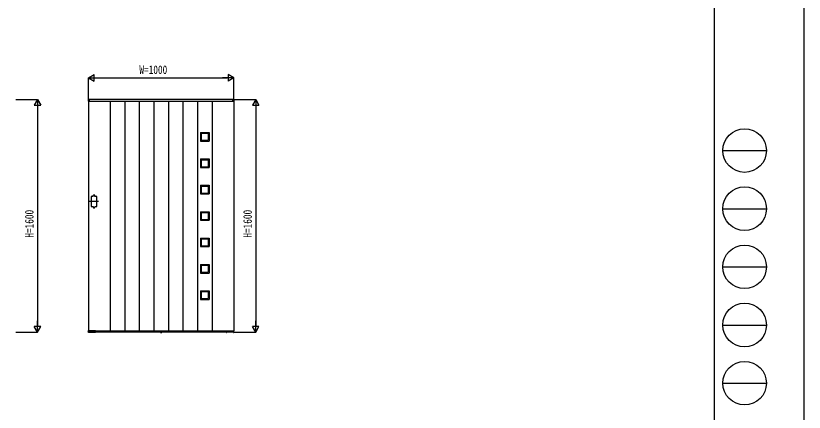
# Model space of a CAD drawing. Units: millimetres, scale not verified. Extents: x -8410 to 8410, y -5940 to 5940.
# Drawn here: x 2991 to 8410, y -3100 to -373 of the extents above; entities that cross this region are included whole.
import ezdxf
from ezdxf.enums import TextEntityAlignment as Align

# ---------------------------------------------------------------- set-up
doc = ezdxf.new("R2010")
doc.units = ezdxf.units.MM
doc.header["$LTSCALE"] = 30
for name, color, linetype in [('0-2_YKK_A1', 4, 'Continuous'), ('0-3_YKK_D', 6, 'Continuous'), ('0-4_YKK_ZWAK', 7, 'Continuous')]:
    doc.layers.add(name, color=color, linetype=linetype)
doc.styles.add('ＭＳ ゴシック', font='')
doc.styles.get('ＭＳ ゴシック').set_extended_font_data('MS Gothic')

msp = doc.modelspace()

# ---------------------------------------------------------------- linework, layer by layer
at = {"layer": '0-2_YKK_A1'}
for p, q in [((3489.54, -951.37), (3489.54, -959.5)), ((3490.04, -960), (3490.04, -2540)), ((3490.04, -960), (4490.04, -960)), ((3490.04, -960), (3496.74, -960)), ((3490.95, -949.87), (3496.51, -949.53)), ((3496.74, -960), (3496.74, -960)), ((4483.04, -950), (3497.04, -950)), ((3497.04, -960), (3497.04, -950)), ((3497.04, -959.7), (3497.04, -950.03)), ((3640.04, -960), (3640.04, -2540)), ((3740.04, -960), (3740.04, -2540)), ((3840.04, -960), (3840.04, -2540)), ((3940.04, -960), (3940.04, -2540)), ((4040.04, -960), (4040.04, -2540)), ((4140.04, -960), (4140.04, -2540)), ((4240.04, -960), (4240.04, -2540)), ((4340.04, -960), (4340.04, -2540)), ((4483.04, -960), (4483.04, -950)), ((4483.04, -959.7), (4483.04, -950.03)), ((4490.04, -960), (4483.34, -960)), ((4483.34, -960), (4483.34, -960)), ((4489.13, -949.87), (4483.57, -949.53)), ((4490.04, -960), (4490.04, -2540)), ((4490.54, -951.37), (4490.54, -959.5)), ((4260.54, -1176), (4260.54, -1235)), ((4260.54, -1176), (4319.54, -1176)), ((4266.04, -1181.5), (4266.04, -1229.5)), ((4266.04, -1181.5), (4314.04, -1181.5)), ((4314.04, -1181.5), (4314.04, -1229.5)), ((4319.54, -1176), (4319.54, -1235)), ((4260.54, -1235), (4319.54, -1235)), ((4266.04, -1229.5), (4314.04, -1229.5)), ((4260.54, -1357.5), (4260.54, -1416.5)), ((4260.54, -1357.5), (4319.54, -1357.5)), ((4266.04, -1363), (4266.04, -1411)), ((4266.04, -1363), (4314.04, -1363)), ((4314.04, -1363), (4314.04, -1411)), ((4319.54, -1357.5), (4319.54, -1416.5)), ((4260.54, -1416.5), (4319.54, -1416.5)), ((4266.04, -1411), (4314.04, -1411)), ((4260.54, -1539), (4260.54, -1598)), ((4260.54, -1539), (4319.54, -1539)), ((4266.04, -1544.5), (4266.04, -1592.5)), ((4266.04, -1544.5), (4314.04, -1544.5)), ((4314.04, -1544.5), (4314.04, -1592.5)), ((4319.54, -1539), (4319.54, -1598)), ((3524.04, -1615), (3524.04, -1610)), ((3534.04, -1615), (3534.04, -1610)), ((4260.54, -1598), (4319.54, -1598)), ((4266.04, -1592.5), (4314.04, -1592.5)), ((3560.54, -1650), (3497.54, -1650)), ((3524.04, -1685), (3524.04, -1690)), ((3534.04, -1685), (3534.04, -1690)), ((4260.54, -1720.5), (4260.54, -1779.5)), ((4260.54, -1720.5), (4319.54, -1720.5)), ((4266.04, -1726), (4266.04, -1774)), ((4266.04, -1726), (4314.04, -1726)), ((4314.04, -1726), (4314.04, -1774)), ((4319.54, -1720.5), (4319.54, -1779.5)), ((4260.54, -1779.5), (4319.54, -1779.5)), ((4266.04, -1774), (4314.04, -1774)), ((4260.54, -1902), (4260.54, -1961)), ((4260.54, -1902), (4319.54, -1902)), ((4266.04, -1907.5), (4266.04, -1955.5)), ((4266.04, -1907.5), (4314.04, -1907.5)), ((4314.04, -1907.5), (4314.04, -1955.5)), ((4319.54, -1902), (4319.54, -1961)), ((4260.54, -1961), (4319.54, -1961)), ((4266.04, -1955.5), (4314.04, -1955.5)), ((4260.54, -2083.5), (4260.54, -2142.5)), ((4260.54, -2083.5), (4319.54, -2083.5)), ((4266.04, -2089), (4266.04, -2137)), ((4266.04, -2089), (4314.04, -2089)), ((4314.04, -2089), (4314.04, -2137)), ((4319.54, -2083.5), (4319.54, -2142.5)), ((4260.54, -2142.5), (4319.54, -2142.5)), ((4266.04, -2137), (4314.04, -2137)), ((4260.54, -2265), (4260.54, -2324)), ((4260.54, -2265), (4319.54, -2265)), ((4266.04, -2270.5), (4266.04, -2318.5)), ((4266.04, -2270.5), (4314.04, -2270.5)), ((4314.04, -2270.5), (4314.04, -2318.5)), ((4319.54, -2265), (4319.54, -2324)), ((4260.54, -2324), (4319.54, -2324)), ((4266.04, -2318.5), (4314.04, -2318.5)), ((3490.15, -2550.03), (3489.57, -2540.53)), ((3490.04, -2540), (4490.04, -2540)), ((3539.74, -2540), (3490.07, -2540)), ((3540.04, -2540), (3540.04, -2550)), ((3540.04, -2540.3), (3540.04, -2549.98)), ((4440.04, -2540), (4440.04, -2550)), ((4440.04, -2540.3), (4440.04, -2549.98)), ((4440.34, -2540), (4490.01, -2540)), ((4489.93, -2550.03), (4490.51, -2540.53)), ((3491.4, -2550.5), (3490.65, -2550.5)), ((3491.9, -2550.01), (3491.93, -2548.19)), ((3491.91, -2549.5), (3538.21, -2549.5)), ((3512.83, -2547.9), (3492.25, -2547.9)), ((3513.15, -2548.19), (3513.16, -2549.01)), ((3514.88, -2549.01), (3514.9, -2548.19)), ((3521.87, -2547.9), (3515.21, -2547.9)), ((3522.18, -2548.19), (3522.2, -2549.01)), ((3523.92, -2549.01), (3523.93, -2548.19)), ((3537.87, -2547.9), (3524.25, -2547.9)), ((3534.14, -2547.9), (3534.16, -2549.01)), ((3538.18, -2548.19), (3538.21, -2549.99)), ((3539.54, -2550.48), (3538.71, -2550.48)), ((4440.04, -2550), (3540.04, -2550)), ((3986.13, -2550.5), (3986.22, -2550)), ((3986.13, -2550.5), (3986.3, -2551.47)), ((3986.13, -2550.5), (3993.95, -2550.5)), ((3986.22, -2550), (3993.86, -2550)), ((3990.04, -2554.2), (3990.04, -2550)), ((3993.95, -2550.5), (3993.78, -2551.47)), ((3993.95, -2550.5), (3993.86, -2550)), ((4440.54, -2550.48), (4441.37, -2550.48)), ((4441.9, -2548.19), (4441.87, -2549.99)), ((4488.17, -2549.5), (4441.87, -2549.5)), ((4442.21, -2547.9), (4455.83, -2547.9)), ((4445.94, -2547.9), (4445.92, -2549.01)), ((4456.16, -2549.01), (4456.15, -2548.19)), ((4457.9, -2548.19), (4457.88, -2549.01)), ((4458.21, -2547.9), (4464.87, -2547.9)), ((4465.2, -2549.01), (4465.18, -2548.19)), ((4466.93, -2548.19), (4466.92, -2549.01)), ((4467.25, -2547.9), (4487.83, -2547.9)), ((4488.18, -2550.01), (4488.15, -2548.19)), ((4488.68, -2550.5), (4489.43, -2550.5))]:
    msp.add_line(p, q, dxfattribs=at)
for points in [[(3524.04, -1615), (3510.04, -1615), (3510.04, -1685), (3524.04, -1685)], [(3534.04, -1685), (3548.04, -1685), (3548.04, -1615), (3534.04, -1615)], [(3492.25, -2547.9), (3492.11, -2547.93), (3492.03, -2547.98), (3491.99, -2548.03), (3491.96, -2548.09), (3491.94, -2548.14), (3491.93, -2548.19)], [(3513.15, -2548.19), (3513.14, -2548.15), (3513.13, -2548.1), (3513.11, -2548.05), (3513.08, -2548.01), (3513.03, -2547.96), (3512.95, -2547.92), (3512.83, -2547.9)], [(3515.21, -2547.9), (3515.08, -2547.93), (3515, -2547.98), (3514.95, -2548.03), (3514.92, -2548.09), (3514.91, -2548.14), (3514.9, -2548.19)], [(3522.18, -2548.19), (3522.18, -2548.15), (3522.17, -2548.1), (3522.14, -2548.05), (3522.11, -2548.01), (3522.06, -2547.96), (3521.99, -2547.92), (3521.87, -2547.9)], [(3524.25, -2547.9), (3524.11, -2547.93), (3524.03, -2547.98), (3523.99, -2548.03), (3523.96, -2548.09), (3523.94, -2548.14), (3523.93, -2548.19)], [(3538.18, -2548.19), (3538.18, -2548.15), (3538.17, -2548.1), (3538.14, -2548.05), (3538.11, -2548.01), (3538.06, -2547.96), (3537.99, -2547.92), (3537.87, -2547.9)], [(3987.74, -2552.58), (3988.89, -2550.26), (3990.04, -2549.65)], [(3992.34, -2552.58), (3991.18, -2550.26), (3990.04, -2549.65)], [(4441.9, -2548.19), (4441.9, -2548.15), (4441.91, -2548.1), (4441.94, -2548.05), (4441.97, -2548.01), (4442.02, -2547.96), (4442.09, -2547.92), (4442.21, -2547.9)], [(4455.83, -2547.9), (4455.97, -2547.93), (4456.04, -2547.98), (4456.09, -2548.03), (4456.12, -2548.09), (4456.14, -2548.14), (4456.15, -2548.19)], [(4457.9, -2548.19), (4457.9, -2548.15), (4457.91, -2548.1), (4457.94, -2548.05), (4457.97, -2548.01), (4458.02, -2547.96), (4458.09, -2547.92), (4458.21, -2547.9)], [(4464.87, -2547.9), (4465, -2547.93), (4465.08, -2547.98), (4465.13, -2548.03), (4465.16, -2548.09), (4465.17, -2548.14), (4465.18, -2548.19)], [(4466.93, -2548.19), (4466.94, -2548.15), (4466.95, -2548.1), (4466.97, -2548.05), (4467, -2548.01), (4467.05, -2547.96), (4467.13, -2547.92), (4467.25, -2547.9)], [(4487.83, -2547.9), (4487.97, -2547.93), (4488.04, -2547.98), (4488.09, -2548.03), (4488.12, -2548.09), (4488.14, -2548.14), (4488.15, -2548.19)]]:
    msp.add_lwpolyline(points, dxfattribs=at)
for centre, radius, start, end in [((3491.04, -951.37), 1.5, 93.5, 180), ((3490.04, -959.5), 0.5, 180, 270), ((3496.54, -950.03), 0.5, 0, 93.5), ((3496.74, -959.7), 0.3, 270, 0), ((4483.54, -950.03), 0.5, 86.5, 180), ((4483.34, -959.7), 0.3, 180, 270), ((4489.04, -951.37), 1.5, 0, 86.5), ((4490.04, -959.5), 0.5, 270, 0), ((3529.04, -1610), 5, 0, 180), ((3529.04, -1690), 5, 180, 0), ((3490.07, -2540.5), 0.5, 90, 183.5), ((3539.74, -2540.3), 0.3, 0, 90), ((4440.34, -2540.3), 0.3, 90, 180), ((4490.01, -2540.5), 0.5, 356.5, 90), ((3490.65, -2550), 0.5, 183.5, 269.21081), ((3491.4, -2550), 0.5, 269.18971, 359), ((3513.66, -2549), 0.5, 181, 270), ((3514.38, -2549), 0.5, 270, 359), ((3522.7, -2549), 0.5, 181, 270), ((3523.42, -2549), 0.5, 270, 359), ((3534.66, -2549), 0.5, 181, 270), ((3538.71, -2549.98), 0.5, 181.0014, 270.00152), ((3539.54, -2549.98), 0.5, 270, 0), ((3987.19, -2551.32), 0.9, 190, 239.36409), ((3990.04, -2546.5), 6.5, 239.36409, 300.63591), ((3992.89, -2551.32), 0.9, 300.63591, 350), ((4440.54, -2549.98), 0.5, 180, 270), ((4441.37, -2549.98), 0.5, 269.99848, 358.9986), ((4445.42, -2549), 0.5, 270, 359), ((4456.66, -2549), 0.5, 181, 270), ((4457.38, -2549), 0.5, 270, 359), ((4465.7, -2549), 0.5, 181, 270), ((4466.42, -2549), 0.5, 270, 359), ((4488.68, -2550), 0.5, 181, 270.81029), ((4489.43, -2550), 0.5, 270.78919, 356.5)]:
    msp.add_arc(centre, radius, start, end, dxfattribs=at)
at = {"layer": '0-3_YKK_D'}
for p, q in [((3490.04, -800), (3529.01, -777.5)), ((3490.04, -948), (3490.04, -799)), ((3490.04, -800), (3529.01, -822.5)), ((3490.04, -800), (3567.98, -800)), ((3529.01, -822.5), (3529.01, -777.5)), ((3535.04, -800), (4445.04, -800)), ((4490.04, -800), (4412.1, -800)), ((4490.04, -800), (4451.07, -777.5)), ((4451.07, -777.5), (4451.07, -822.5)), ((4490.04, -800), (4451.07, -822.5)), ((4490.04, -948), (4490.04, -799)), ((2992.04, -950), (3141.04, -950)), ((3140.04, -950), (3117.54, -988.97)), ((3140.04, -950), (3162.54, -988.97)), ((3140.04, -950), (3140.04, -1027.94)), ((4492.04, -950), (4641.04, -950)), ((4640.04, -950), (4617.54, -988.97)), ((4640.04, -950), (4662.54, -988.97)), ((4640.04, -950), (4640.04, -1027.94)), ((3117.54, -988.97), (3162.54, -988.97)), ((3140.04, -995), (3140.04, -2505)), ((4617.54, -988.97), (4662.54, -988.97)), ((4640.04, -995), (4640.04, -2505)), ((3140.04, -2550), (3140.04, -2472.06)), ((4640.04, -2550), (4640.04, -2472.06)), ((3140.04, -2550), (3117.54, -2511.03)), ((3162.54, -2511.03), (3117.54, -2511.03)), ((3140.04, -2550), (3162.54, -2511.03)), ((4640.04, -2550), (4617.54, -2511.03)), ((4662.54, -2511.03), (4617.54, -2511.03)), ((4640.04, -2550), (4662.54, -2511.03)), ((2992.04, -2550), (3141.04, -2550)), ((4492.04, -2550), (4641.04, -2550))]:
    msp.add_line(p, q, dxfattribs=at)
at = {"layer": '0-4_YKK_ZWAK'}
for p, q in [((7790.04, 5550), (7790.04, -5050)), ((7850.04, -1300), (8150.04, -1300)), ((7850.04, -1700), (8150.04, -1700)), ((7850.04, -2100), (8150.04, -2100)), ((7850.04, -2500), (8150.04, -2500)), ((7850.04, -2900), (8150.04, -2900))]:
    msp.add_line(p, q, dxfattribs=at)
msp.add_lwpolyline([(-8410, -5940), (8410, -5940), (8410, 5940), (-8410, 5940)], close=True, dxfattribs=at)
for centre in [(8000.04, -1300), (8000.04, -1700), (8000.04, -2100), (8000.04, -2500), (8000.04, -2900)]:
    msp.add_circle(centre, 150, dxfattribs=at)

# ---------------------------------------------------------------- texts
at = {"layer": '0-3_YKK_D', "style": 'ＭＳ ゴシック', "width": 0.8}
msp.add_text('W=1000', height=58.65, dxfattribs=at).set_placement((3840.71, -791), align=Align.BOTTOM_LEFT)
for p in [(3131.04, -1899.33), (4631.04, -1899.33)]:
    msp.add_text('H=1600', height=58.65, rotation=90, dxfattribs=at).set_placement(p, align=Align.BOTTOM_LEFT)

doc.saveas('drawing.dxf')
